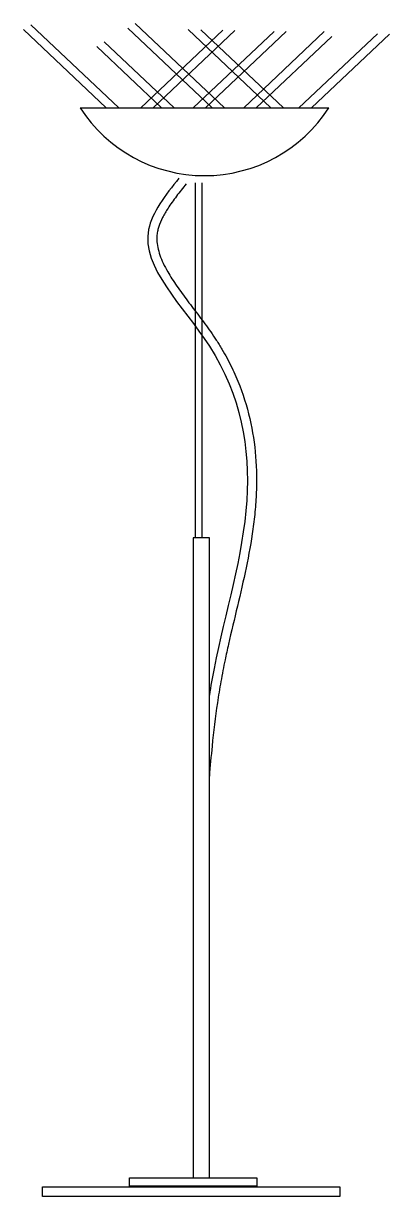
# Model space of a CAD drawing. Header units: millimetres. Extents: x -31 to 571, y 0 to 1932.
import ezdxf

# ---------------------------------------------------------------- set-up
doc = ezdxf.new("R2010")
doc.units = ezdxf.units.MM

msp = doc.modelspace()

# ---------------------------------------------------------------- linework, layer by layer
at = {"color": 7, "ltscale": 0.13}
for p, q in [((299.7, 1792.8), (152.8, 1931.9)), ((105.1, 1792.8), (-31.2, 1921.9)), ((125.6, 1792.8), (-18.9, 1929.7)), ((279.2, 1792.8), (140.6, 1924.1)), ((161.9, 1792.8), (297, 1920.7)), ((182.4, 1792.8), (317, 1920.3)), ((376.2, 1792.8), (239.7, 1922)), ((248.2, 1792.8), (381.3, 1918.8)), ((396.7, 1792.8), (260.8, 1921.5)), ((268.7, 1792.8), (401.3, 1918.4)), ((331.3, 1792.8), (463.9, 1918.4)), ((422.3, 1792.8), (551.4, 1915)), ((442.9, 1792.8), (571.4, 1914.5)), ((196.1, 1792.8), (89.3, 1894)), ((216.7, 1792.8), (101.5, 1901.8)), ((351.8, 1792.8), (476.2, 1910.6)), ((61.9, 1792.8), (471.7, 1792.8)), ((251.7, 1669.4), (251.7, 1085)), ((262.6, 1669.4), (262.6, 1085))]:
    msp.add_line(p, q, dxfattribs=at)
msp.add_lwpolyline([(274.8, 30.8), (274.8, 1085), (247.9, 1085), (247.9, 30.8)], dxfattribs=at)
for points in [[(143.3, 30.8), (352.7, 30.8), (352.7, 17.1), (143.3, 17.1)], [(0, 16.2), (489.4, 16.2), (489.4, 0), (0, 0)]]:
    msp.add_lwpolyline(points, close=True, dxfattribs=at)
msp.add_arc((266.8, 1925.3), 244, 212.8783, 327.1217, dxfattribs=at)
for points, knots in [([(224.8, 1677.1), (202.5, 1649), (131.3, 1558.7), (314.6, 1391.7), (358, 1138.4), (295.8, 947.9), (277.1, 840.4), (274.8, 825.7)], [0, 0, 0, 0, 98.277517, 315.009126, 576.149129, 858.190889, 902.750565, 902.750565, 902.750565, 902.750565]), ([(236.6, 1667.8), (231.1, 1661), (225.8, 1654.2), (215.6, 1640.8), (210.9, 1634.2), (203.3, 1622.4), (200.3, 1617.2), (195.1, 1607.1), (193, 1602.2), (190.8, 1595.3), (190.2, 1593.2), (189.5, 1589.8), (189.3, 1588.5), (188.9, 1586), (188.7, 1584.7), (188.3, 1580.8), (188.3, 1578.2), (188.5, 1571.5), (189, 1567.4), (190.7, 1559), (191.9, 1554.7), (194.9, 1546), (196.8, 1541.5), (201, 1532.4), (203.5, 1527.8), (210.6, 1515.4), (215.7, 1507.5), (226.7, 1491.5), (232.7, 1483.3), (245.1, 1466.8), (251.6, 1458.4), (264.4, 1441.4), (270.8, 1432.7), (280.1, 1419.4), (283.2, 1414.9), (287.8, 1407.9), (289.4, 1405.4), (292.4, 1400.5), (293.9, 1398), (298.4, 1390.6), (301.2, 1385.6), (309.2, 1370.6), (314.1, 1360.5), (327.3, 1330.1), (334.2, 1309.5), (344.6, 1268.2), (348.2, 1247.3), (352.3, 1205.7), (352.9, 1184.8), (351.9, 1153.2), (351.2, 1142.4), (349.3, 1120.8), (348.1, 1110), (343.6, 1077.9), (339.7, 1056.6), (330.9, 1014.3), (326, 993.2), (316, 951.3), (311, 930.4), (304.3, 900.9), (302.4, 892.3), (299.4, 877.8), (298.2, 872), (296, 860.2), (294.9, 854.3), (291.7, 836.7), (289.8, 824.9), (284.6, 789.5), (281.7, 765.7), (277.6, 725.4), (276.1, 708.8), (274.8, 692.2)], [0, 0, 0, 0, 24.012487, 24.012487, 48.024974, 48.024974, 67.62244, 67.62244, 87.219907, 87.219907, 96.161248, 96.161248, 101.764532, 101.764532, 107.367816, 107.367816, 118.574385, 118.574385, 135.642654, 135.642654, 152.710923, 152.710923, 169.779193, 169.779193, 186.847462, 186.847462, 214.823, 214.823, 242.798537, 242.798537, 270.774075, 270.774075, 298.749612, 298.749612, 313.03134, 313.03134, 320.683506, 320.683506, 328.335672, 328.335672, 343.640004, 343.640004, 374.248668, 374.248668, 435.465995, 435.465995, 496.683322, 496.683322, 557.900649, 557.900649, 589.946296, 589.946296, 621.991944, 621.991944, 686.083238, 686.083238, 750.174533, 750.174533, 814.265827, 814.265827, 840.825002, 840.825002, 858.92745, 858.92745, 877.029897, 877.029897, 913.234791, 913.234791, 985.644581, 985.644581, 1035.84795, 1035.84795, 1035.84795, 1035.84795])]:
    msp.add_open_spline(points, degree=3, knots=knots, dxfattribs=at)

doc.saveas('drawing.dxf')
